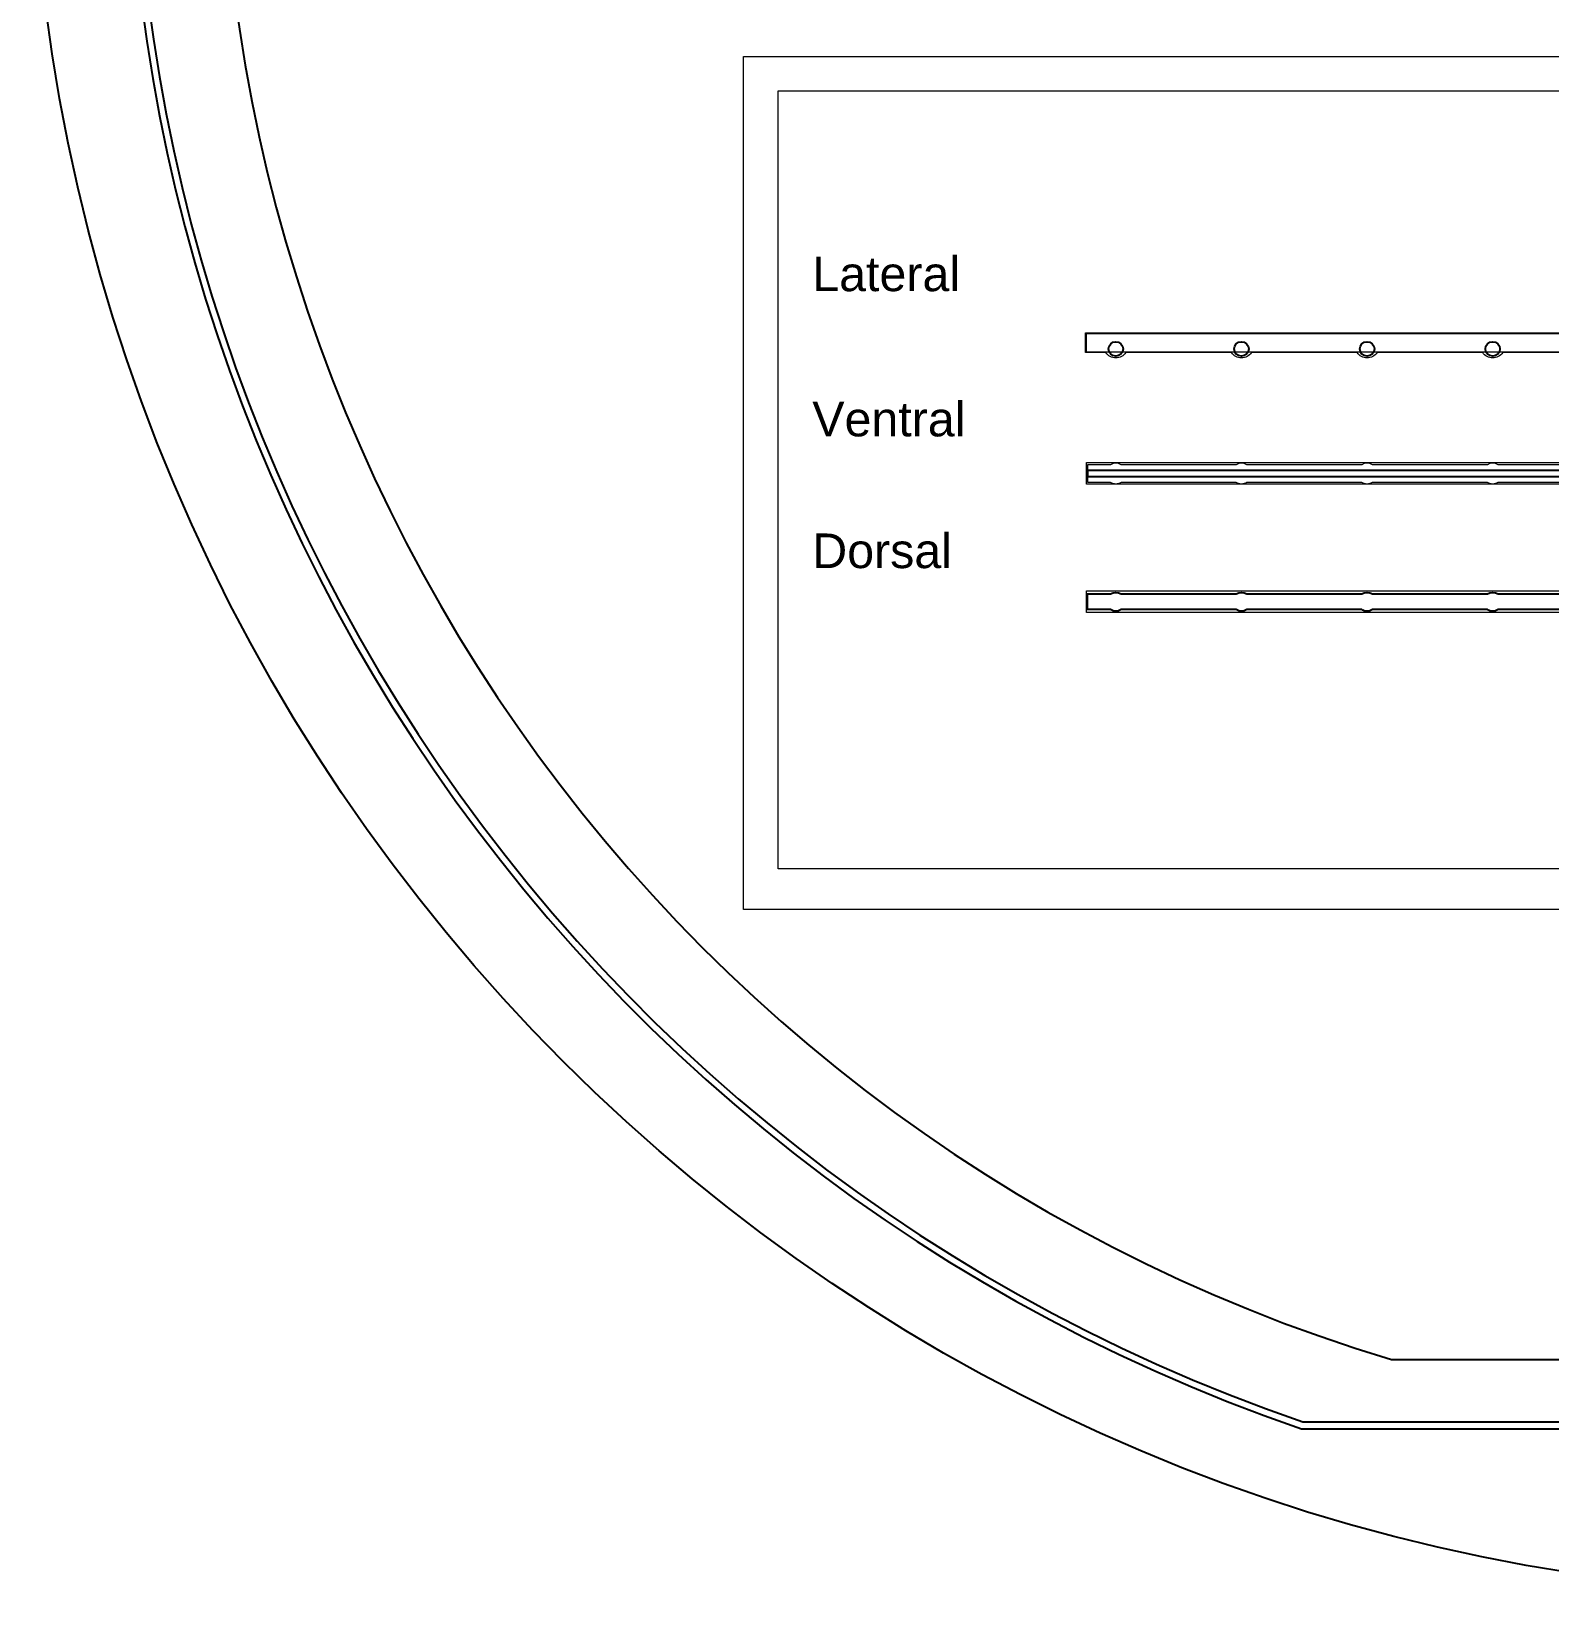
# Model space of a CAD drawing. Header units: inches. Extents: x -52997 to 52003, y -52254 to 52746.
# Drawn here: x -52997 to -9110, y -52254 to -7101 of the extents above; entities that cross this region are included whole.
import ezdxf

# ---------------------------------------------------------------- set-up
doc = ezdxf.new("R2010")
doc.units = ezdxf.units.IN
doc.header["$MEASUREMENT"] = 0
doc.layers.add('1', color=1, linetype='Continuous')
doc.layers.add('2', color=140, linetype='Continuous', lineweight=0)
doc.layers.add('3', color=90, linetype='Continuous', lineweight=0)
doc.styles.get("Standard").update_dxf_attribs({"font": 'Arial.ttf'})

msp = doc.modelspace()

# ---------------------------------------------------------------- linework, layer by layer
at = {"layer": '1'}
for points in [[(-16283, -47486), (0, -47486), (16283, -47486, 5.999107)], [(-16250, -47286), (0, -47286), (16250, -47286, 5.986812)], [(-13686, -45486), (0, -45486), (13686, -45486, 6.794322)], [(16940, -21820, 0.161601), (13323, -19974), (-22462, -19974), (-22463, -19783), (13291, -19783, 0.187661), (16996, -18074, -0.918936)]]:
    msp.add_lwpolyline(points, format="xyb", close=True, dxfattribs=at)
msp.add_lwpolyline([(-7284, -23811), (-10605, -23811, -0.304801), (-10914, -23811), (-14236, -23811, -0.304801), (-14545, -23811), (-17866, -23811, -0.304801), (-18176, -23811), (-21497, -23811, -0.304801), (-21806, -23811), (-22470, -23811), (-22470, -23361), (-21806, -23361, -0.280088), (-21497, -23361), (-18176, -23361, -0.280088), (-17866, -23361), (-14545, -23361, -0.280088), (-14236, -23361), (-10914, -23361, -0.280088), (-10605, -23361), (-7284, -23361, -0.280088)], format="xyb", dxfattribs=at)
for centre, radius in [((-497, 246), 52500), ((-21652, -16282), 210), ((-18021, -16282), 210), ((-14390, -16282), 210), ((-10760, -16282), 210)]:
    msp.add_circle(centre, radius, dxfattribs=at)
at = {"layer": '2'}
for points in [[(-16283, -47486), (0, -47486), (16283, -47486, 5.999107)], [(-16250, -47286), (0, -47286), (16250, -47286, 5.986812)], [(-13686, -45486), (0, -45486), (13686, -45486, 6.794322)]]:
    msp.add_lwpolyline(points, format="xyb", close=True, dxfattribs=at)
for points in [[(32592, -7827), (32592, -32478), (-32408, -32478), (-32408, -7827)], [(-31408, -31309), (-31408, -8827), (31592, -8827), (31592, -31309)]]:
    msp.add_lwpolyline(points, close=True, dxfattribs=at)
for points in [[(13609, -15842), (-22508, -15842), (-22508, -16366), (13372, -16366, 0.150208)], [(-7284, -19628), (-10605, -19628, 0.282379), (-10914, -19628), (-14236, -19628, 0.282379), (-14545, -19628), (-17866, -19628, 0.282379), (-18176, -19628), (-21497, -19628, 0.282379), (-21806, -19628), (-22466, -19628), (-22470, -20128), (-21812, -20128, 0.295215), (-21491, -20128), (-18182, -20128, 0.295215), (-17861, -20128), (-14551, -20128, 0.295215), (-14230, -20128), (-10920, -20128, 0.295215), (-10599, -20128), (-7290, -20128, 0.295215)]]:
    msp.add_lwpolyline(points, format="xyb", dxfattribs=at)
msp.add_circle((-497, 246), 52500, dxfattribs=at)
at = {"layer": '3'}
for points in [[(-16283, -47486), (0, -47486), (16283, -47486, 5.999107)], [(-16283, -47486), (0, -47486), (16283, -47486, 5.999107)], [(-16250, -47286), (0, -47286), (16250, -47286, 5.986812)], [(-16250, -47286), (0, -47286), (16250, -47286, 5.986812)], [(-13686, -45486), (0, -45486), (13686, -45486, 6.794322)], [(-13686, -45486), (0, -45486), (13686, -45486, 6.794322)]]:
    msp.add_lwpolyline(points, format="xyb", close=True, dxfattribs=at)
for points in [[(-7418, -16389), (-10471, -16389, -0.514179), (-11049, -16389), (-14102, -16389, -0.514179), (-14679, -16389), (-17732, -16389, -0.514179), (-18310, -16389), (-21363, -16389, -0.514179), (-21940, -16389), (-22528, -16389), (-22528, -15813), (13885, -15813, -3.430423)], [(12382, -20190), (-22503, -20190), (-22503, -19568), (12447, -19568, 0.184444)], [(13608, -23898), (-22503, -23898), (-22503, -23276), (12999, -23276, 0.513342)]]:
    msp.add_lwpolyline(points, format="xyb", dxfattribs=at)
msp.add_circle((-497, 246), 52500, dxfattribs=at)
msp.add_circle((-497, 246), 52500, dxfattribs=at)

# ---------------------------------------------------------------- texts
for s, p in [('Lateral', (-30424, -14612)), ('Ventral', (-30424, -18808)), ('Dorsal', (-30424, -22615))]:
    msp.add_text(s, height=1000, dxfattribs=at).set_placement(p)

doc.saveas('drawing.dxf')
